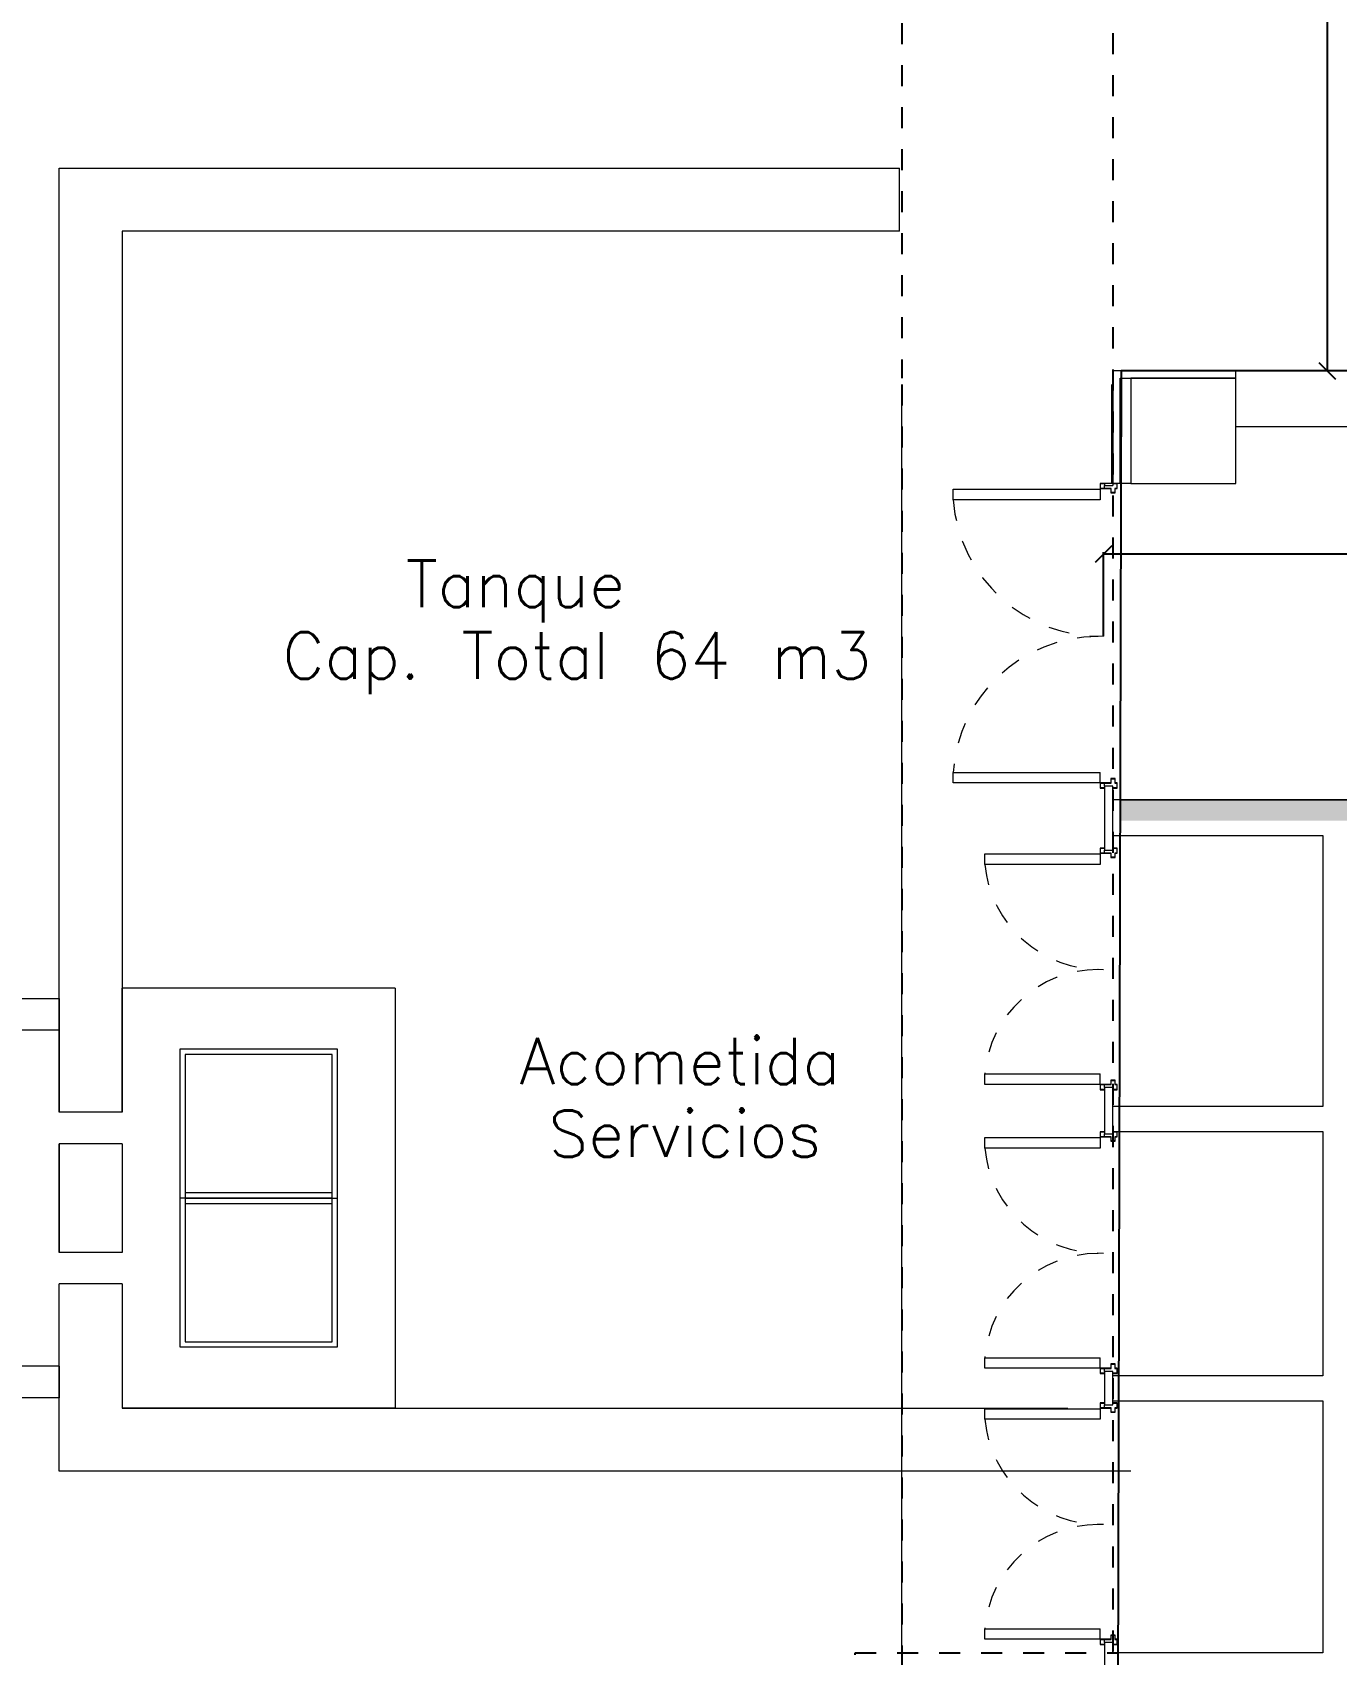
# Model space of a CAD drawing. Header units: millimetres. Extents: x 182 to 305, y 81 to 164.
# Drawn here: x 191 to 197.21, y 110.36 to 118.08 of the extents above; entities that cross this region are included whole.
import ezdxf

# ---------------------------------------------------------------- set-up
doc = ezdxf.new("R2010")
doc.units = ezdxf.units.MM
doc.linetypes.add('Dash 1_16_', pattern=[0.003174, 0.001587, -0.001587])
doc.linetypes.add('Hidden', pattern=[7.14375, 4.7625, -2.38125])
for name, color, linetype in [('00SILUETA', 7, 'Continuous'), ('estructura', 7, 'Continuous'), ('Lineas Proyecciones', 7, 'Hidden'), ('TIERRA', 7, 'Continuous')]:
    doc.layers.add(name, color=color, linetype=linetype)
for name, color, linetype, lineweight in [('A-AREAIDM', 7, 'Continuous', 18), ('A-AREALIM', 7, 'Continuous', 9), ('A-DOORSYM', 7, 'Continuous', 9), ('A-FLOROTM', 7, 'Continuous', 9), ('A-WALL', 7, 'Continuous', 9), ('DIMENSION', 1, 'Continuous', 25), ('S-COLSPRM', 7, 'Continuous', 9)]:
    doc.layers.add(name, color=color, linetype=linetype, lineweight=lineweight)
doc.styles.add('ARIALNARROW', font='ARIALN.TTF')
doc.styles.get("Standard").update_dxf_attribs({"font": 'txt.shx'})
doc.dimstyles.new('C', dxfattribs={"dimscale": 1.5, "dimtxt": 0.15, "dimasz": 0.08, "dimexe": 0.01, "dimexo": 0, "dimgap": 0.025, "dimtad": 1, "dimzin": 0, "dimdsep": 46, "dimtxsty": 'ARIALNARROW', "dimblk": 'OBLIQUE', "dimcen": 0, "dimclrd": 256, "dimclre": 256, "dimclrt": 256, "dimadec": 0, "dimazin": 0, "dimtfac": 1.666667, "dimtofl": 0, "dimtmove": 0, "dimatfit": 0, "dimldrblk": 'OBLIQUE', "dimfxl": 0.1, "dimtolj": 1, "dimtzin": 0, "dimarcsym": 0})

# ---------------------------------------------------------------- blocks, each defined once
blk = doc.blocks.new('_Oblique')
at = {"layer": 'estructura', "color": 0, "lineweight": -2}
blk.add_line((-0.5, -0.5), (0.5, 0.5), dxfattribs=at)
blk = doc.blocks.new('*D77')
at = {"layer": 'Defpoints', "color": 0}
for p in [(201.066027, 125.616387), (197.166027, 116.469648), (201.700961, 116.469648)]:
    blk.add_point(p, dxfattribs=at)
at = {"layer": 'DIMENSION', "lineweight": -2}
for p, q in [((201.066027, 125.616387), (197.156027, 125.616387)), ((197.166027, 125.616387), (197.166027, 116.469648)), ((201.700961, 116.469648), (197.156027, 116.469648))]:
    blk.add_line(p, q, dxfattribs=at)
at = {"layer": 'DIMENSION', "lineweight": -2, "xscale": 0.08, "yscale": 0.08, "zscale": 0.08}
for p, rotation in [((197.166027, 125.616387), 90), ((197.166027, 116.469648), 270)]:
    blk.add_blockref('_Oblique', p, dxfattribs=dict(at, rotation=rotation))
at = {"layer": 'DIMENSION', "insert": (197.064451, 121.043018), "char_height": 0.15, "attachment_point": 5, "rotation": 90, "style": 'ARIALNARROW'}
blk.add_mtext('\\A1;9.15', dxfattribs=at)
blk = doc.blocks.new('*D79')
at = {"layer": 'Defpoints', "color": 0}
for p in [(217.031101, 115.897484), (196.101057, 115.597484), (196.101057, 115.207135)]:
    blk.add_point(p, dxfattribs=at)
at = {"layer": 'DIMENSION', "lineweight": -2}
for p, q in [((217.031101, 115.897484), (217.031101, 115.587484)), ((196.101057, 115.207135), (196.101057, 115.607484)), ((217.031101, 115.597484), (196.101057, 115.597484))]:
    blk.add_line(p, q, dxfattribs=at)
at = {"layer": 'DIMENSION', "lineweight": -2, "xscale": 0.08, "yscale": 0.08, "zscale": 0.08, "rotation": 180}
blk.add_blockref('_Oblique', (196.101057, 115.597484), dxfattribs=at)
at = {"layer": 'DIMENSION', "lineweight": -2, "xscale": 0.08, "yscale": 0.08, "zscale": 0.08}
blk.add_blockref('_Oblique', (217.031101, 115.597484), dxfattribs=at)
at = {"layer": 'DIMENSION', "insert": (206.566079, 115.699061), "char_height": 0.15, "attachment_point": 5, "style": 'ARIALNARROW'}
blk.add_mtext('\\A1;20.93', dxfattribs=at)

msp = doc.modelspace()

# ---------------------------------------------------------------- hatches: boundary and pattern name
msp.add_hatch(color=252).paths.add_polyline_path([(204.036101, 114.429649), (196.186046, 114.429649), (196.186046, 114.329649), (204.036101, 114.329649)])

# ---------------------------------------------------------------- linework, layer by layer
at = {"layer": '00SILUETA', "color": 252, "lineweight": 9}
for p, q in [((191.131099, 117.434033), (195.129769, 117.434033)), ((191.131099, 112.942367), (191.131099, 117.434033)), ((195.129769, 117.134033), (195.129769, 117.434033)), ((195.129769, 117.134033), (191.431099, 117.134033)), ((191.431099, 117.134033), (191.431099, 112.942367)), ((191.431099, 112.942367), (191.431099, 113.532367)), ((192.731099, 113.532367), (191.431099, 113.532367)), ((192.731099, 113.532367), (192.731099, 111.534033)), ((188.431099, 113.484033), (191.131099, 113.484033)), ((191.131099, 113.484033), (191.131099, 112.942367)), ((190.131099, 113.334033), (191.131099, 113.334033)), ((191.131099, 113.334033), (191.131099, 112.942367)), ((192.456099, 113.242367), (191.706099, 113.242367)), ((191.706099, 113.242367), (191.706099, 112.509033)), ((192.456099, 112.509033), (192.456099, 113.242367)), ((192.431099, 113.217367), (191.731099, 113.217367)), ((191.731099, 113.217367), (191.731099, 112.534033)), ((192.431099, 112.534033), (192.431099, 113.217367)), ((191.431099, 112.942367), (191.131099, 112.942367)), ((191.431099, 112.942367), (191.131099, 112.942367)), ((191.431099, 112.792367), (191.131099, 112.792367)), ((191.131099, 112.2757), (191.131099, 112.792367)), ((191.131099, 112.2757), (191.131099, 112.792367)), ((191.131099, 112.2757), (191.131099, 112.792367)), ((191.131099, 112.792367), (191.131099, 112.2757)), ((191.131099, 112.792367), (191.131099, 112.2757)), ((191.431099, 112.792367), (191.431099, 112.2757)), ((191.431099, 112.792367), (191.431099, 112.2757)), ((191.431099, 112.792367), (191.431099, 112.2757)), ((191.706099, 112.559033), (191.706099, 111.8257)), ((191.731099, 112.534033), (191.706099, 112.534033)), ((192.431099, 112.559033), (191.731099, 112.559033)), ((192.431099, 112.534033), (191.731099, 112.534033)), ((191.731099, 112.534033), (191.731099, 111.8507)), ((191.731099, 112.534033), (192.431099, 112.534033)), ((192.431099, 112.534033), (192.456099, 112.534033)), ((192.431099, 111.8507), (192.431099, 112.534033)), ((192.456099, 111.8257), (192.456099, 112.559033)), ((191.731099, 112.509033), (192.431099, 112.509033)), ((191.431099, 112.2757), (191.131099, 112.2757)), ((191.431099, 112.1257), (191.131099, 112.1257)), ((191.431099, 112.1257), (191.131099, 112.1257)), ((191.131099, 111.234033), (191.131099, 112.1257)), ((191.431099, 112.1257), (191.431099, 111.534033)), ((191.431099, 112.1257), (191.431099, 111.534033)), ((191.731099, 111.8507), (192.431099, 111.8507)), ((191.706099, 111.8257), (192.456099, 111.8257)), ((191.131099, 111.734), (190.131099, 111.734)), ((191.131099, 111.734), (191.131099, 111.584)), ((191.131099, 111.584), (188.431099, 111.584)), ((192.731099, 111.534033), (191.431099, 111.534033)), ((192.731099, 111.534033), (191.431099, 111.534033)), ((191.431099, 111.534033), (195.931099, 111.534033)), ((196.231099, 111.234033), (191.131099, 111.234033))]:
    msp.add_line(p, q, dxfattribs=at)
at = {"layer": 'A-AREALIM', "color": 252}
msp.add_line((196.186046, 116.434648), (196.186046, 116.329648), dxfattribs=at)
at = {"layer": 'A-DOORSYM', "color": 252}
for p, q in [((196.086099, 115.934648), (196.086099, 115.909648)), ((196.106099, 115.934648), (196.086099, 115.934648)), ((196.087099, 115.910648), (196.087099, 115.933648)), ((196.087099, 115.933648), (196.106099, 115.933648)), ((196.106099, 115.933648), (196.106099, 115.934648)), ((196.166099, 115.934648), (196.146099, 115.934648)), ((196.146099, 115.934648), (196.146099, 115.933648)), ((196.146099, 115.933648), (196.165099, 115.933648)), ((196.165099, 115.933648), (196.165099, 115.910648)), ((196.166099, 115.909648), (196.166099, 115.934648)), ((195.386099, 115.856276), (195.386099, 115.906276)), ((195.386099, 115.906276), (196.086099, 115.906276)), ((196.086099, 115.856276), (195.386099, 115.856276)), ((196.086099, 115.909648), (196.136099, 115.909648)), ((196.086099, 115.906276), (196.086099, 115.856276)), ((196.137099, 115.910648), (196.087099, 115.910648)), ((196.136099, 115.909648), (196.136099, 115.889648)), ((196.136099, 115.889648), (196.156099, 115.889648)), ((196.137099, 115.890648), (196.137099, 115.910648)), ((196.155099, 115.890648), (196.137099, 115.890648)), ((196.165099, 115.910648), (196.155099, 115.910648)), ((196.155099, 115.910648), (196.155099, 115.890648)), ((196.156099, 115.889648), (196.156099, 115.909648)), ((196.156099, 115.909648), (196.166099, 115.909648)), ((195.386099, 114.559648), (196.086099, 114.559648)), ((195.386099, 114.509648), (195.386099, 114.559648)), ((196.086099, 114.509648), (196.086099, 114.559648)), ((196.086099, 114.509648), (195.386099, 114.509648)), ((196.086099, 114.509648), (196.086099, 114.484648)), ((196.136099, 114.509648), (196.086099, 114.509648)), ((196.086099, 114.484648), (196.106099, 114.484648)), ((196.087099, 114.485648), (196.087099, 114.508648)), ((196.087099, 114.508648), (196.137099, 114.508648)), ((196.106099, 114.485648), (196.087099, 114.485648)), ((196.106099, 114.484648), (196.106099, 114.485648)), ((196.156099, 114.529648), (196.136099, 114.529648)), ((196.136099, 114.529648), (196.136099, 114.509648)), ((196.137099, 114.508648), (196.137099, 114.528648)), ((196.137099, 114.528648), (196.155099, 114.528648)), ((196.165099, 114.485648), (196.146099, 114.485648)), ((196.146099, 114.485648), (196.146099, 114.484648)), ((196.146099, 114.484648), (196.166099, 114.484648)), ((196.155099, 114.528648), (196.155099, 114.508648)), ((196.155099, 114.508648), (196.165099, 114.508648)), ((196.156099, 114.509648), (196.156099, 114.529648)), ((196.166099, 114.509648), (196.156099, 114.509648)), ((196.165099, 114.508648), (196.165099, 114.485648)), ((196.166099, 114.484648), (196.166099, 114.509648)), ((195.536099, 114.121769), (195.536099, 114.171769)), ((195.536099, 114.171769), (196.086099, 114.171769)), ((196.086099, 114.199648), (196.086099, 114.174648)), ((196.106099, 114.199648), (196.086099, 114.199648)), ((196.086099, 114.174648), (196.136099, 114.174648)), ((196.086099, 114.171769), (196.086099, 114.121769)), ((196.087099, 114.175648), (196.087099, 114.198648)), ((196.087099, 114.198648), (196.106099, 114.198648)), ((196.137099, 114.175648), (196.087099, 114.175648)), ((196.106099, 114.198648), (196.106099, 114.199648)), ((196.136099, 114.174648), (196.136099, 114.154648)), ((196.136099, 114.154648), (196.156099, 114.154648)), ((196.137099, 114.155648), (196.137099, 114.175648)), ((196.155099, 114.155648), (196.137099, 114.155648)), ((196.166099, 114.199648), (196.146099, 114.199648)), ((196.146099, 114.199648), (196.146099, 114.198648)), ((196.146099, 114.198648), (196.165099, 114.198648)), ((196.165099, 114.175648), (196.155099, 114.175648)), ((196.155099, 114.175648), (196.155099, 114.155648)), ((196.156099, 114.154648), (196.156099, 114.174648)), ((196.156099, 114.174648), (196.166099, 114.174648)), ((196.165099, 114.198648), (196.165099, 114.175648)), ((196.166099, 114.174648), (196.166099, 114.199648)), ((196.086099, 114.121769), (195.536099, 114.121769)), ((195.536099, 113.124648), (196.086099, 113.124648)), ((195.536099, 113.074648), (195.536099, 113.124648)), ((196.086099, 113.074648), (195.536099, 113.074648)), ((196.086099, 113.074648), (196.086099, 113.124648)), ((196.086099, 113.074648), (196.086099, 113.049648)), ((196.136099, 113.074648), (196.086099, 113.074648)), ((196.087099, 113.050648), (196.087099, 113.073648)), ((196.087099, 113.073648), (196.137099, 113.073648)), ((196.156099, 113.094648), (196.136099, 113.094648)), ((196.136099, 113.094648), (196.136099, 113.074648)), ((196.137099, 113.073648), (196.137099, 113.093648)), ((196.137099, 113.093648), (196.155099, 113.093648)), ((196.155099, 113.093648), (196.155099, 113.073648)), ((196.155099, 113.073648), (196.165099, 113.073648)), ((196.156099, 113.074648), (196.156099, 113.094648)), ((196.166099, 113.074648), (196.156099, 113.074648)), ((196.165099, 113.073648), (196.165099, 113.050648)), ((196.166099, 113.049648), (196.166099, 113.074648)), ((196.086099, 113.049648), (196.106099, 113.049648)), ((196.106099, 113.050648), (196.087099, 113.050648)), ((196.106099, 113.049648), (196.106099, 113.050648)), ((196.165099, 113.050648), (196.146099, 113.050648)), ((196.146099, 113.050648), (196.146099, 113.049648)), ((196.146099, 113.049648), (196.166099, 113.049648)), ((196.086099, 112.849648), (196.086099, 112.824648)), ((196.106099, 112.849648), (196.086099, 112.849648)), ((196.087099, 112.825648), (196.087099, 112.848648)), ((196.087099, 112.848648), (196.106099, 112.848648)), ((196.106099, 112.848648), (196.106099, 112.849648)), ((196.166099, 112.849648), (196.146099, 112.849648)), ((196.146099, 112.849648), (196.146099, 112.848648)), ((196.146099, 112.848648), (196.165099, 112.848648)), ((196.165099, 112.848648), (196.165099, 112.825648)), ((196.166099, 112.824648), (196.166099, 112.849648)), ((195.536099, 112.771769), (195.536099, 112.821769)), ((195.536099, 112.821769), (196.086099, 112.821769)), ((196.086099, 112.771769), (195.536099, 112.771769)), ((196.086099, 112.824648), (196.136099, 112.824648)), ((196.086099, 112.821769), (196.086099, 112.771769)), ((196.137099, 112.825648), (196.087099, 112.825648)), ((196.136099, 112.824648), (196.136099, 112.804648)), ((196.136099, 112.804648), (196.156099, 112.804648)), ((196.137099, 112.805648), (196.137099, 112.825648)), ((196.155099, 112.805648), (196.137099, 112.805648)), ((196.165099, 112.825648), (196.155099, 112.825648)), ((196.155099, 112.825648), (196.155099, 112.805648)), ((196.156099, 112.804648), (196.156099, 112.824648)), ((196.156099, 112.824648), (196.166099, 112.824648)), ((195.536099, 111.774648), (196.086099, 111.774648)), ((195.536099, 111.724648), (195.536099, 111.774648)), ((196.086099, 111.724648), (196.086099, 111.774648)), ((196.086099, 111.724648), (195.536099, 111.724648)), ((196.086099, 111.724648), (196.086099, 111.699648)), ((196.136099, 111.724648), (196.086099, 111.724648)), ((196.086099, 111.699648), (196.106099, 111.699648)), ((196.087099, 111.700648), (196.087099, 111.723648)), ((196.087099, 111.723648), (196.137099, 111.723648)), ((196.106099, 111.700648), (196.087099, 111.700648)), ((196.106099, 111.699648), (196.106099, 111.700648)), ((196.156099, 111.744648), (196.136099, 111.744648)), ((196.136099, 111.744648), (196.136099, 111.724648)), ((196.137099, 111.723648), (196.137099, 111.743648)), ((196.137099, 111.743648), (196.155099, 111.743648)), ((196.165099, 111.700648), (196.146099, 111.700648)), ((196.146099, 111.700648), (196.146099, 111.699648)), ((196.146099, 111.699648), (196.166099, 111.699648)), ((196.155099, 111.743648), (196.155099, 111.723648)), ((196.155099, 111.723648), (196.165099, 111.723648)), ((196.156099, 111.724648), (196.156099, 111.744648)), ((196.166099, 111.724648), (196.156099, 111.724648)), ((196.165099, 111.723648), (196.165099, 111.700648)), ((196.166099, 111.699648), (196.166099, 111.724648)), ((195.536099, 111.481769), (195.536099, 111.531769)), ((195.536099, 111.531769), (196.086099, 111.531769)), ((196.086099, 111.559648), (196.086099, 111.534648)), ((196.106099, 111.559648), (196.086099, 111.559648)), ((196.086099, 111.534648), (196.136099, 111.534648)), ((196.086099, 111.531769), (196.086099, 111.481769)), ((196.087099, 111.535648), (196.087099, 111.558648)), ((196.087099, 111.558648), (196.106099, 111.558648)), ((196.137099, 111.535648), (196.087099, 111.535648)), ((196.106099, 111.558648), (196.106099, 111.559648)), ((196.136099, 111.534648), (196.136099, 111.514648)), ((196.137099, 111.515648), (196.137099, 111.535648)), ((196.166099, 111.559648), (196.146099, 111.559648)), ((196.146099, 111.559648), (196.146099, 111.558648)), ((196.146099, 111.558648), (196.165099, 111.558648)), ((196.165099, 111.535648), (196.155099, 111.535648)), ((196.155099, 111.535648), (196.155099, 111.515648)), ((196.156099, 111.514648), (196.156099, 111.534648)), ((196.156099, 111.534648), (196.166099, 111.534648)), ((196.165099, 111.558648), (196.165099, 111.535648)), ((196.166099, 111.534648), (196.166099, 111.559648)), ((196.086099, 111.481769), (195.536099, 111.481769)), ((196.136099, 111.514648), (196.156099, 111.514648)), ((196.155099, 111.515648), (196.137099, 111.515648)), ((195.536099, 110.484648), (196.086099, 110.484648)), ((195.536099, 110.434648), (195.536099, 110.484648)), ((196.086099, 110.434648), (196.086099, 110.484648)), ((196.156099, 110.454648), (196.136099, 110.454648)), ((196.136099, 110.454648), (196.136099, 110.434648)), ((196.137099, 110.433648), (196.137099, 110.453648)), ((196.137099, 110.453648), (196.155099, 110.453648)), ((196.155099, 110.453648), (196.155099, 110.433648)), ((196.156099, 110.434648), (196.156099, 110.454648)), ((196.086099, 110.434648), (195.536099, 110.434648)), ((196.086099, 110.434648), (196.086099, 110.409648)), ((196.136099, 110.434648), (196.086099, 110.434648)), ((196.086099, 110.409648), (196.106099, 110.409648)), ((196.087099, 110.410648), (196.087099, 110.433648)), ((196.087099, 110.433648), (196.137099, 110.433648)), ((196.106099, 110.410648), (196.087099, 110.410648)), ((196.106099, 110.409648), (196.106099, 110.410648)), ((196.165099, 110.410648), (196.146099, 110.410648)), ((196.146099, 110.410648), (196.146099, 110.409648)), ((196.146099, 110.409648), (196.166099, 110.409648)), ((196.155099, 110.433648), (196.165099, 110.433648)), ((196.166099, 110.434648), (196.156099, 110.434648)), ((196.165099, 110.433648), (196.165099, 110.410648)), ((196.166099, 110.409648), (196.166099, 110.434648))]:
    msp.add_line(p, q, dxfattribs=at)
at = {"layer": 'A-DOORSYM', "color": 252, "linetype": 'Dash 1_16_'}
for centre, radius, start, end in [((196.086049, 115.908901), 0.701926, 184.299646, 271.22516), ((196.075982, 114.514475), 0.691361, 90, 176.253597), ((196.086049, 114.174394), 0.552462, 185.466035, 271.556688), ((196.075571, 113.079475), 0.541361, 90, 175.213389), ((196.086049, 112.824394), 0.552462, 185.466035, 271.556688), ((196.075571, 111.729475), 0.541361, 90, 175.213389), ((196.086049, 111.534394), 0.552462, 185.466035, 271.556688), ((196.075571, 110.439475), 0.541361, 90, 175.213389)]:
    msp.add_arc(centre, radius, start, end, dxfattribs=at)
at = {"layer": 'A-FLOROTM', "color": 252}
for p, q in [((195.141099, 108.849648), (195.141099, 116.404648)), ((196.141099, 115.934648), (196.141099, 116.404648)), ((196.106099, 115.910261), (196.106099, 115.924648)), ((196.231099, 115.934648), (196.181099, 115.934648)), ((196.106099, 114.494648), (196.106099, 114.509036)), ((196.106099, 114.175261), (196.106099, 114.189648)), ((196.106099, 113.059648), (196.106099, 113.074036)), ((196.106099, 112.825261), (196.106099, 112.839648)), ((196.106099, 111.709648), (196.106099, 111.724036)), ((196.106099, 111.535261), (196.106099, 111.549648)), ((196.106099, 110.419648), (196.106099, 110.434036))]:
    msp.add_line(p, q, dxfattribs=at)
at = {"layer": 'A-WALL', "color": 252, "lineweight": 18}
for p, q in [((205.728456, 116.469648), (196.146099, 116.469648)), ((196.146099, 116.469648), (196.146099, 115.924648)), ((196.731099, 116.204648), (196.731099, 116.469648)), ((196.181099, 115.934648), (196.181099, 116.434648)), ((196.181099, 116.434648), (196.731099, 116.434648)), ((196.731099, 116.204648), (200.836101, 116.204648)), ((196.106099, 115.934648), (196.106099, 115.924648)), ((196.181099, 115.934648), (196.106099, 115.934648)), ((196.106099, 115.924648), (196.146099, 115.924648)), ((196.106099, 114.494648), (196.106099, 114.189648)), ((196.146099, 114.494648), (196.106099, 114.494648)), ((196.146099, 114.189648), (196.146099, 114.494648)), ((199.671106, 114.429649), (196.145725, 114.429649)), ((196.186046, 114.429649), (204.036101, 114.429649)), ((196.146099, 114.259649), (197.145423, 114.259649)), ((197.145423, 114.259649), (197.145423, 113.815065)), ((197.145423, 114.259649), (197.145423, 112.970482)), ((196.106099, 114.189648), (196.146099, 114.189648)), ((196.106099, 113.059648), (196.106099, 112.839648)), ((196.146099, 113.059648), (196.106099, 113.059648)), ((196.146099, 112.839648), (196.146099, 113.059648)), ((197.145423, 112.970482), (196.146099, 112.970482)), ((196.106099, 112.839648), (196.146099, 112.839648)), ((196.146099, 112.850482), (197.145423, 112.850482)), ((197.145423, 112.850482), (197.145423, 112.468167)), ((197.145423, 112.850482), (197.145423, 111.688815)), ((196.106099, 111.709648), (196.106099, 111.549648)), ((196.146099, 111.709648), (196.106099, 111.709648)), ((196.146099, 111.549648), (196.146099, 111.709648)), ((197.145423, 111.688815), (196.146099, 111.688815)), ((196.106099, 111.549648), (196.146099, 111.549648)), ((196.146099, 111.568815), (197.145423, 111.568815)), ((197.145423, 111.568815), (197.145423, 111.16775)), ((197.145423, 111.568815), (197.145423, 110.369648)), ((196.106099, 110.419648), (196.106099, 110.242148)), ((196.146099, 110.419648), (196.106099, 110.419648)), ((196.146099, 110.369648), (196.146099, 110.419648)), ((197.145423, 110.369648), (196.146099, 110.369648))]:
    msp.add_line(p, q, dxfattribs=at)
at = {"layer": 'Lineas Proyecciones', "color": 252, "linetype": 'Hidden', "ltscale": 0.00015}
msp.add_line((196.146099, 160.877005), (196.146099, 83.618873), dxfattribs=at)
at = {"layer": 'Lineas Proyecciones', "color": 252, "linetype": 'Hidden', "ltscale": 0.005}
for p, q in [((195.141206, 125.324648), (195.141206, 116.434648)), ((195.141206, 116.404648), (195.141206, 108.849648))]:
    msp.add_line(p, q, dxfattribs=at)
at = {"layer": 'Lineas Proyecciones', "color": 252, "linetype": 'Hidden', "ltscale": 2.5e-05}
for p, q in [((194.919492, 106.360637), (194.919492, 110.369648)), ((194.919492, 110.369648), (196.166099, 110.369648))]:
    msp.add_line(p, q, dxfattribs=at)
at = {"layer": 'S-COLSPRM', "color": 252}
for p, q in [((196.731099, 116.434648), (196.231099, 116.434648)), ((196.231099, 116.434648), (196.231099, 115.934648)), ((196.731099, 115.934648), (196.731099, 116.434648)), ((196.231099, 115.934648), (196.731099, 115.934648))]:
    msp.add_line(p, q, dxfattribs=at)
at = {"layer": 'TIERRA', "color": 252, "ltscale": 0.1}
for p, q in [((196.186046, 116.469648), (196.146099, 100.564648)), ((205.728456, 116.469648), (196.186046, 116.469648))]:
    msp.add_line(p, q, dxfattribs=at)

# ---------------------------------------------------------------- texts
at = {"layer": 'A-AREAIDM', "color": 252}
for s, p in [('Tanque', (192.781086, 115.345662)), ('Cap. Total 64 m3', (192.194861, 115.005025)), ('Acometida', (193.322558, 113.075937)), ('Servicios', (193.45959, 112.729784))]:
    msp.add_text(s, height=0.221295, dxfattribs=at).set_placement(p)

# ---------------------------------------------------------------- dimensions: what is measured, and where the dimension line sits
at = {"layer": 'DIMENSION'}
dim = msp.add_linear_dim(base=(197.166027, 116.469648), p1=(201.066027, 125.616387), p2=(201.700961, 116.469648), angle=90, dimstyle='C', override={"dimscale": 1, "dimlfac": 1, "dimtxsty": 'ARIALNARROW', "dimtolj": 1}, dxfattribs=at)
dim.commit()
dim.dimension.update_dxf_attribs({"geometry": '*D77', "text_midpoint": (197.064451, 121.043018)})
dim = msp.add_linear_dim(base=(196.101057, 115.597484), p1=(217.031101, 115.897484), p2=(196.101057, 115.207135), dimstyle='C', override={"dimscale": 1, "dimlfac": 1, "dimtxsty": 'ARIALNARROW', "dimtolj": 1}, dxfattribs=at)
dim.commit()
dim.dimension.update_dxf_attribs({"geometry": '*D79', "text_midpoint": (206.566079, 115.699061)})

doc.saveas('drawing.dxf')
